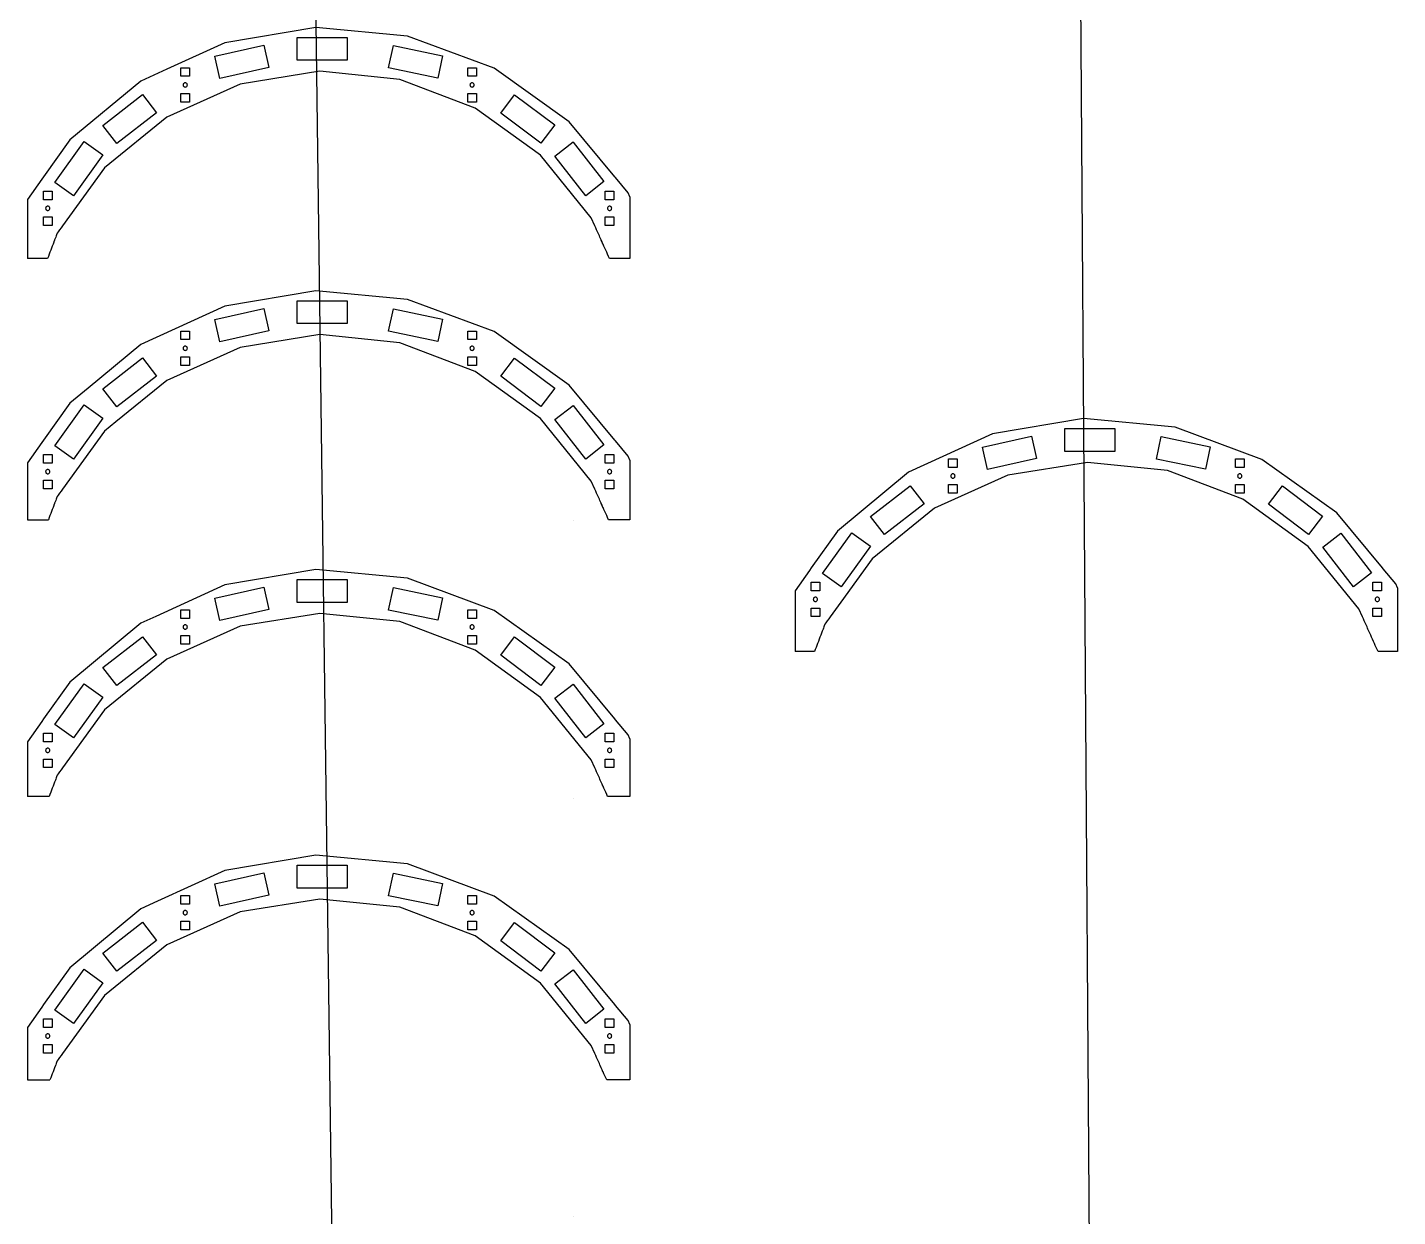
# Model space of a CAD drawing. Extents: x -935 to 1603, y -1243 to 219.
# Drawn here: x 648 to 1603, y -930 to -101 of the extents above; entities that cross this region are included whole.
import ezdxf

# ---------------------------------------------------------------- set-up
doc = ezdxf.new("R2010")
doc.units = 0
doc.header["$MEASUREMENT"] = 0
doc.layers.add('Layer0', color=7, linetype='Continuous')

msp = doc.modelspace()

# ---------------------------------------------------------------- linework, layer by layer
at = {"linetype": 'ByBlock'}
for p, direction in [((849.12, -100.62), (0.0130708, -0.9999146)), ((1384.27, -373.26), (0.006909, -0.999976))]:
    msp.add_xline(p, direction, dxfattribs=at)
at = {"layer": 'Layer0'}
for p, q in [((849.12, -100.62), (785.71, -111.33)), ((913.14, -106.68), (849.12, -100.62)), ((785.71, -111.33), (745.29, -129.83)), ((778.74, -120.61), (812.88, -112.91)), ((812.88, -112.91), (816.4, -128.52)), ((836.1, -107.55), (871.1, -107.55)), ((836.1, -123.55), (836.1, -107.55)), ((871.1, -107.55), (871.1, -123.55)), ((899.93, -128.88), (903.2, -113.22)), ((903.2, -113.22), (937.46, -120.38)), ((973.41, -129.11), (913.14, -106.68)), ((782.26, -136.21), (778.74, -120.61)), ((871.1, -123.55), (836.1, -123.55)), ((937.46, -120.38), (934.19, -136.04)), ((745.29, -129.83), (727.23, -138.09)), ((755.1, -128.71), (761.1, -128.71)), ((755.1, -134.71), (755.1, -128.71)), ((761.1, -128.71), (761.1, -134.71)), ((816.4, -128.52), (782.26, -136.21)), ((851.92, -131.2), (796.5, -140.12)), ((907.75, -136.92), (851.92, -131.2)), ((934.19, -136.04), (899.93, -128.88)), ((955.1, -128.71), (961.1, -128.71)), ((955.1, -134.71), (955.1, -128.71)), ((961.1, -128.71), (961.1, -134.71)), ((1025.83, -166.37), (973.41, -129.11)), ((727.23, -138.09), (677.67, -179.07)), ((796.5, -140.12), (745.29, -163.08)), ((761.1, -134.71), (755.1, -134.71)), ((756.65, -140.32), (756.6, -140.71)), ((756.6, -140.71), (756.65, -141.1)), ((756.8, -139.96), (756.65, -140.32)), ((756.65, -141.1), (756.73, -141.28)), ((756.73, -141.28), (756.8, -141.46)), ((757.04, -139.65), (756.8, -139.96)), ((756.8, -141.46), (757.04, -141.77)), ((757.35, -139.41), (757.04, -139.65)), ((757.04, -141.77), (757.35, -142.01)), ((757.71, -139.26), (757.35, -139.41)), ((757.35, -142.01), (757.71, -142.16)), ((758.1, -139.21), (757.71, -139.26)), ((757.71, -142.16), (758.1, -142.21)), ((758.49, -139.26), (758.1, -139.21)), ((758.1, -142.21), (758.49, -142.16)), ((758.85, -139.41), (758.49, -139.26)), ((758.49, -142.16), (758.85, -142.01)), ((759.16, -139.65), (758.85, -139.41)), ((758.85, -142.01), (759.16, -141.77)), ((759.4, -139.96), (759.16, -139.65)), ((759.16, -141.77), (759.4, -141.46)), ((759.47, -140.14), (759.4, -139.96)), ((759.4, -141.46), (759.55, -141.1)), ((759.55, -140.32), (759.47, -140.14)), ((759.6, -140.71), (759.55, -140.32)), ((759.55, -141.1), (759.6, -140.71)), ((960.2, -156.9), (907.75, -136.92)), ((961.1, -134.71), (955.1, -134.71)), ((956.65, -140.32), (956.6, -140.71)), ((956.6, -140.71), (956.65, -141.1)), ((956.73, -140.14), (956.65, -140.32)), ((956.65, -141.1), (956.8, -141.46)), ((956.8, -139.96), (956.73, -140.14)), ((957.04, -139.65), (956.8, -139.96)), ((956.8, -141.46), (957.04, -141.77)), ((957.35, -139.41), (957.04, -139.65)), ((957.04, -141.77), (957.35, -142.01)), ((957.71, -139.26), (957.35, -139.41)), ((957.35, -142.01), (957.71, -142.16)), ((958.1, -139.21), (957.71, -139.26)), ((957.71, -142.16), (958.1, -142.21)), ((958.49, -139.26), (958.1, -139.21)), ((958.1, -142.21), (958.49, -142.16)), ((958.85, -139.41), (958.49, -139.26)), ((958.49, -142.16), (958.85, -142.01)), ((959.16, -139.65), (958.85, -139.41)), ((958.85, -142.01), (959.16, -141.77)), ((959.4, -139.96), (959.16, -139.65)), ((959.16, -141.77), (959.4, -141.46)), ((959.55, -140.32), (959.4, -139.96)), ((959.4, -141.46), (959.47, -141.28)), ((959.47, -141.28), (959.55, -141.1)), ((959.6, -140.71), (959.55, -140.32)), ((959.55, -141.1), (959.6, -140.71)), ((700.66, -168.95), (728.27, -147.45)), ((728.27, -147.45), (738.1, -160.07)), ((755.1, -146.71), (761.1, -146.71)), ((755.1, -152.71), (755.1, -146.71)), ((761.1, -152.71), (755.1, -152.71)), ((761.1, -146.71), (761.1, -152.71)), ((955.1, -146.71), (961.1, -146.71)), ((955.1, -152.71), (955.1, -146.71)), ((961.1, -152.71), (955.1, -152.71)), ((961.1, -146.71), (961.1, -152.71)), ((978.11, -160.29), (987.76, -147.52)), ((987.76, -147.52), (1015.67, -168.64)), ((738.1, -160.07), (710.48, -181.57)), ((1005.69, -189.77), (960.2, -156.9)), ((1006.02, -181.4), (978.11, -160.29)), ((710.48, -181.57), (700.66, -168.95)), ((745.29, -163.08), (701.76, -198.51)), ((1015.67, -168.64), (1006.02, -181.4)), ((1057.58, -204.77), (1025.83, -166.37)), ((677.67, -179.07), (659.41, -204.76)), ((667.18, -208.68), (687.56, -180.22)), ((687.56, -180.22), (700.57, -189.53)), ((1015.87, -190.35), (1028.48, -180.5)), ((1028.48, -180.5), (1028.55, -180.59)), ((1028.55, -180.59), (1050.02, -208.08)), ((700.57, -189.53), (680.19, -217.99)), ((1041.13, -233.3), (1005.69, -189.77)), ((1037.42, -217.93), (1015.87, -190.35)), ((701.76, -198.51), (672.62, -238.85)), ((658.16, -206.51), (648.1, -220.66)), ((659.41, -204.76), (658.16, -206.51)), ((680.19, -217.99), (667.18, -208.68)), ((1050.02, -208.08), (1037.42, -217.93)), ((1058.04, -205.33), (1057.58, -204.77)), ((1066.81, -215.93), (1058.04, -205.33)), ((659.29, -220.71), (659.29, -214.71)), ((659.29, -214.71), (665.29, -214.71)), ((665.29, -214.71), (665.29, -220.71)), ((1050.93, -214.71), (1056.93, -214.71)), ((1050.93, -220.71), (1050.93, -214.71)), ((1056.93, -214.71), (1056.93, -220.71)), ((1068.1, -218.75), (1066.81, -215.93)), ((1068.1, -218.75), (1068.1, -261.63)), ((648.1, -220.66), (648.1, -261.63)), ((665.29, -220.71), (659.29, -220.71)), ((660.84, -226.32), (660.79, -226.71)), ((660.79, -226.71), (660.84, -227.1)), ((660.99, -225.96), (660.84, -226.32)), ((660.84, -227.1), (660.99, -227.46)), ((661.23, -225.65), (660.99, -225.96)), ((660.99, -227.46), (661.23, -227.77)), ((661.54, -225.41), (661.23, -225.65)), ((661.23, -227.77), (661.38, -227.89)), ((661.38, -227.89), (661.54, -228.01)), ((661.9, -225.26), (661.54, -225.41)), ((661.54, -228.01), (661.9, -228.16)), ((662.29, -225.21), (661.9, -225.26)), ((661.9, -228.16), (662.29, -228.21)), ((662.68, -225.26), (662.29, -225.21)), ((662.29, -228.21), (662.68, -228.16)), ((663.04, -225.41), (662.68, -225.26)), ((662.68, -228.16), (663.04, -228.01)), ((663.19, -225.53), (663.04, -225.41)), ((663.04, -228.01), (663.35, -227.77)), ((663.35, -225.65), (663.19, -225.53)), ((663.59, -225.96), (663.35, -225.65)), ((663.35, -227.77), (663.59, -227.46)), ((663.74, -226.32), (663.59, -225.96)), ((663.59, -227.46), (663.74, -227.1)), ((663.79, -226.71), (663.74, -226.32)), ((663.74, -227.1), (663.79, -226.71)), ((1056.93, -220.71), (1050.93, -220.71)), ((1052.49, -226.32), (1052.43, -226.71)), ((1052.43, -226.71), (1052.49, -227.1)), ((1052.64, -225.96), (1052.49, -226.32)), ((1052.49, -227.1), (1052.64, -227.46)), ((1052.87, -225.65), (1052.64, -225.96)), ((1052.64, -227.46), (1052.87, -227.77)), ((1053.18, -225.41), (1052.87, -225.65)), ((1052.87, -227.77), (1053.18, -228.01)), ((1053.55, -225.26), (1053.18, -225.41)), ((1053.18, -228.01), (1053.55, -228.16)), ((1053.93, -225.21), (1053.55, -225.26)), ((1053.55, -228.16), (1053.93, -228.21)), ((1054.32, -225.26), (1053.93, -225.21)), ((1053.93, -228.21), (1054.32, -228.16)), ((1054.68, -225.41), (1054.32, -225.26)), ((1054.32, -228.16), (1054.68, -228.01)), ((1055, -225.65), (1054.68, -225.41)), ((1054.68, -228.01), (1055, -227.77)), ((1055.23, -225.96), (1055, -225.65)), ((1055, -227.77), (1055.23, -227.46)), ((1055.38, -226.32), (1055.23, -225.96)), ((1055.23, -227.46), (1055.38, -227.1)), ((1055.43, -226.71), (1055.38, -226.32)), ((1055.38, -227.1), (1055.43, -226.71)), ((659.29, -232.71), (665.29, -232.71)), ((659.29, -238.71), (659.29, -232.71)), ((665.29, -238.71), (659.29, -238.71)), ((665.29, -232.71), (665.29, -238.71)), ((1043.61, -238.85), (1041.13, -233.3)), ((1050.93, -232.71), (1056.93, -232.71)), ((1050.93, -238.71), (1050.93, -232.71)), ((1056.93, -238.71), (1050.93, -238.71)), ((1056.93, -232.71), (1056.93, -238.71)), ((667.61, -247.37), (667.07, -248.79)), ((667.81, -246.85), (667.61, -247.37)), ((668.15, -245.95), (667.81, -246.85)), ((668.69, -244.53), (668.15, -245.95)), ((668.89, -244.01), (668.69, -244.53)), ((669.54, -243.11), (668.89, -244.01)), ((670.57, -241.69), (669.54, -243.11)), ((671.59, -240.27), (670.57, -241.69)), ((672.62, -238.85), (671.59, -240.27)), ((1044.25, -240.27), (1043.61, -238.85)), ((1044.89, -241.69), (1044.25, -240.27)), ((1045.52, -243.11), (1044.89, -241.69)), ((1046.16, -244.53), (1045.52, -243.11)), ((1046.8, -245.95), (1046.16, -244.53)), ((1047.2, -246.85), (1046.8, -245.95)), ((1047.43, -247.37), (1047.2, -246.85)), ((1048.07, -248.79), (1047.43, -247.37)), ((663.8, -257.37), (663.26, -258.79)), ((664.34, -255.95), (663.8, -257.37)), ((664.88, -254.53), (664.34, -255.95)), ((665.42, -253.11), (664.88, -254.53)), ((665.45, -253.05), (665.42, -253.11)), ((665.97, -251.69), (665.45, -253.05)), ((665.99, -251.63), (665.97, -251.69)), ((666.51, -250.27), (665.99, -251.63)), ((666.53, -250.21), (666.51, -250.27)), ((667.05, -248.85), (666.53, -250.21)), ((667.07, -248.79), (667.05, -248.85)), ((1048.1, -248.85), (1048.07, -248.79)), ((1048.71, -250.21), (1048.1, -248.85)), ((1048.73, -250.27), (1048.71, -250.21)), ((1049.34, -251.63), (1048.73, -250.27)), ((1049.37, -251.69), (1049.34, -251.63)), ((1049.98, -253.05), (1049.37, -251.69)), ((1050.01, -253.11), (1049.98, -253.05)), ((1050.64, -254.53), (1050.01, -253.11)), ((1051.28, -255.95), (1050.64, -254.53)), ((1051.92, -257.37), (1051.28, -255.95)), ((1052.55, -258.79), (1051.92, -257.37)), ((662.18, -261.63), (648.1, -261.63)), ((662.72, -260.21), (662.18, -261.63)), ((663.26, -258.79), (662.72, -260.21)), ((1053.19, -260.21), (1052.55, -258.79)), ((1053.83, -261.63), (1053.19, -260.21)), ((1068.1, -261.63), (1053.83, -261.63)), ((849.12, -284.19), (785.71, -294.9)), ((913.14, -290.25), (849.12, -284.19)), ((785.71, -294.9), (727.23, -321.66)), ((836.1, -291.11), (871.1, -291.11)), ((836.1, -307.11), (836.1, -291.11)), ((871.1, -291.11), (871.1, -307.11)), ((973.41, -312.68), (913.14, -290.25)), ((778.74, -304.17), (812.88, -296.48)), ((782.26, -319.78), (778.74, -304.17)), ((812.88, -296.48), (816.4, -312.09)), ((899.93, -312.45), (903.2, -296.79)), ((903.2, -296.79), (937.46, -303.95)), ((937.46, -303.95), (934.19, -319.61)), ((755.1, -318.28), (755.1, -312.28)), ((755.1, -312.28), (761.1, -312.28)), ((761.1, -312.28), (761.1, -318.28)), ((816.4, -312.09), (782.26, -319.78)), ((851.92, -314.76), (796.5, -323.69)), ((871.1, -307.11), (836.1, -307.11)), ((907.75, -320.49), (851.92, -314.76)), ((934.19, -319.61), (899.93, -312.45)), ((955.1, -312.28), (961.1, -312.28)), ((955.1, -318.28), (955.1, -312.28)), ((961.1, -312.28), (961.1, -318.28)), ((1025.83, -349.94), (973.41, -312.68)), ((727.23, -321.66), (690.4, -352.11)), ((796.5, -323.69), (745.29, -346.65)), ((761.1, -318.28), (755.1, -318.28)), ((756.65, -323.89), (756.6, -324.28)), ((756.6, -324.28), (756.65, -324.66)), ((756.8, -323.53), (756.65, -323.89)), ((756.65, -324.66), (756.73, -324.84)), ((757.04, -323.21), (756.8, -323.53)), ((757.35, -322.98), (757.04, -323.21)), ((757.71, -322.83), (757.35, -322.98)), ((758.1, -322.78), (757.71, -322.83)), ((758.49, -322.83), (758.1, -322.78)), ((758.85, -322.98), (758.49, -322.83)), ((759.16, -323.21), (758.85, -322.98)), ((759.4, -323.53), (759.16, -323.21)), ((759.47, -323.71), (759.4, -323.53)), ((759.4, -325.03), (759.55, -324.66)), ((759.55, -323.89), (759.47, -323.71)), ((759.6, -324.28), (759.55, -323.89)), ((759.55, -324.66), (759.6, -324.28)), ((960.2, -340.46), (907.75, -320.49)), ((961.1, -318.28), (955.1, -318.28)), ((956.65, -323.89), (956.6, -324.28)), ((956.6, -324.28), (956.65, -324.66)), ((956.73, -323.71), (956.65, -323.89)), ((956.65, -324.66), (956.8, -325.03)), ((956.8, -323.53), (956.73, -323.71)), ((957.04, -323.21), (956.8, -323.53)), ((957.35, -322.98), (957.04, -323.21)), ((957.71, -322.83), (957.35, -322.98)), ((958.1, -322.78), (957.71, -322.83)), ((958.49, -322.83), (958.1, -322.78)), ((958.85, -322.98), (958.49, -322.83)), ((959.16, -323.21), (958.85, -322.98)), ((959.4, -323.53), (959.16, -323.21)), ((959.55, -323.89), (959.4, -323.53)), ((959.47, -324.84), (959.55, -324.66)), ((959.6, -324.28), (959.55, -323.89)), ((959.55, -324.66), (959.6, -324.28)), ((700.66, -352.52), (728.27, -331.02)), ((728.27, -331.02), (738.1, -343.64)), ((755.1, -330.28), (761.1, -330.28)), ((755.1, -336.28), (755.1, -330.28)), ((756.73, -324.84), (756.8, -325.03)), ((756.8, -325.03), (757.04, -325.34)), ((757.04, -325.34), (757.35, -325.57)), ((757.35, -325.57), (757.71, -325.72)), ((757.71, -325.72), (758.1, -325.78)), ((758.1, -325.78), (758.49, -325.72)), ((758.49, -325.72), (758.85, -325.57)), ((758.85, -325.57), (759.16, -325.34)), ((759.16, -325.34), (759.4, -325.03)), ((761.1, -330.28), (761.1, -336.28)), ((955.1, -330.28), (961.1, -330.28)), ((955.1, -336.28), (955.1, -330.28)), ((956.8, -325.03), (957.04, -325.34)), ((957.04, -325.34), (957.35, -325.57)), ((957.35, -325.57), (957.71, -325.72)), ((957.71, -325.72), (958.1, -325.78)), ((958.1, -325.78), (958.49, -325.72)), ((958.49, -325.72), (958.85, -325.57)), ((958.85, -325.57), (959.16, -325.34)), ((959.16, -325.34), (959.4, -325.03)), ((959.4, -325.03), (959.47, -324.84)), ((961.1, -330.28), (961.1, -336.28)), ((978.11, -343.85), (987.76, -331.09)), ((987.76, -331.09), (1015.67, -352.2)), ((738.1, -343.64), (710.48, -365.14)), ((761.1, -336.28), (755.1, -336.28)), ((961.1, -336.28), (955.1, -336.28)), ((1005.69, -373.34), (960.2, -340.46)), ((690.4, -352.11), (677.67, -362.64)), ((710.48, -365.14), (700.66, -352.52)), ((745.29, -346.65), (709.79, -375.55)), ((1006.02, -364.96), (978.11, -343.85)), ((1015.67, -352.2), (1006.02, -364.96)), ((1057.58, -388.34), (1025.83, -349.94)), ((677.67, -362.64), (659.41, -388.33)), ((667.18, -392.24), (687.56, -363.79)), ((687.56, -363.79), (700.57, -373.1)), ((1015.87, -373.92), (1028.48, -364.07)), ((1028.48, -364.07), (1028.55, -364.16)), ((1028.55, -364.16), (1050.02, -391.65)), ((700.57, -373.1), (680.19, -401.56)), ((709.79, -375.55), (701.76, -382.08)), ((1041.13, -416.86), (1005.69, -373.34)), ((1037.42, -401.5), (1015.87, -373.92)), ((1384.27, -373.26), (1320.86, -383.97)), ((1371.25, -380.19), (1406.25, -380.19)), ((1371.25, -396.19), (1371.25, -380.19)), ((1448.29, -379.32), (1384.27, -373.26)), ((1406.25, -380.19), (1406.25, -396.19)), ((1508.56, -401.75), (1448.29, -379.32)), ((658.16, -390.08), (648.1, -404.23)), ((659.41, -388.33), (658.16, -390.08)), ((701.76, -382.08), (672.62, -422.41)), ((1058.04, -388.9), (1057.58, -388.34)), ((1066.81, -399.5), (1058.04, -388.9)), ((1320.86, -383.97), (1262.38, -410.73)), ((1313.89, -393.25), (1348.04, -385.55)), ((1348.04, -385.55), (1351.55, -401.16)), ((1435.08, -401.53), (1438.35, -385.86)), ((1438.35, -385.86), (1472.61, -393.02)), ((659.29, -398.28), (665.29, -398.28)), ((659.29, -404.28), (659.29, -398.28)), ((665.29, -398.28), (665.29, -404.28)), ((680.19, -401.56), (667.18, -392.24)), ((1050.02, -391.65), (1037.42, -401.5)), ((1050.93, -398.28), (1056.93, -398.28)), ((1050.93, -404.28), (1050.93, -398.28)), ((1056.93, -398.28), (1056.93, -404.28)), ((1068.1, -402.31), (1066.81, -399.5)), ((1317.41, -408.86), (1313.89, -393.25)), ((1406.25, -396.19), (1371.25, -396.19)), ((1472.61, -393.02), (1469.34, -408.68)), ((648.1, -404.23), (648.1, -443.77)), ((665.29, -404.28), (659.29, -404.28)), ((660.84, -409.89), (660.79, -410.28)), ((660.79, -410.28), (660.84, -410.67)), ((660.99, -409.53), (660.84, -409.89)), ((660.84, -410.67), (660.99, -411.03)), ((661.23, -409.22), (660.99, -409.53)), ((661.54, -408.98), (661.23, -409.22)), ((661.9, -408.83), (661.54, -408.98)), ((662.29, -408.78), (661.9, -408.83)), ((662.68, -408.83), (662.29, -408.78)), ((663.04, -408.98), (662.68, -408.83)), ((663.19, -409.1), (663.04, -408.98)), ((663.35, -409.22), (663.19, -409.1)), ((663.59, -409.53), (663.35, -409.22)), ((663.74, -409.89), (663.59, -409.53)), ((663.59, -411.03), (663.74, -410.67)), ((663.79, -410.28), (663.74, -409.89)), ((663.74, -410.67), (663.79, -410.28)), ((1056.93, -404.28), (1050.93, -404.28)), ((1052.49, -409.89), (1052.43, -410.28)), ((1052.43, -410.28), (1052.49, -410.67)), ((1052.64, -409.53), (1052.49, -409.89)), ((1052.49, -410.67), (1052.64, -411.03)), ((1052.87, -409.22), (1052.64, -409.53)), ((1053.18, -408.98), (1052.87, -409.22)), ((1053.55, -408.83), (1053.18, -408.98)), ((1053.93, -408.78), (1053.55, -408.83)), ((1054.32, -408.83), (1053.93, -408.78)), ((1054.68, -408.98), (1054.32, -408.83)), ((1055, -409.22), (1054.68, -408.98)), ((1055.23, -409.53), (1055, -409.22)), ((1055.38, -409.89), (1055.23, -409.53)), ((1055.23, -411.03), (1055.38, -410.67)), ((1055.43, -410.28), (1055.38, -409.89)), ((1055.38, -410.67), (1055.43, -410.28)), ((1068.1, -402.31), (1068.1, -443.77)), ((1290.25, -407.35), (1290.25, -401.35)), ((1290.25, -401.35), (1296.25, -401.35)), ((1296.25, -407.35), (1290.25, -407.35)), ((1296.25, -401.35), (1296.25, -407.35)), ((1351.55, -401.16), (1317.41, -408.86)), ((1387.07, -403.84), (1331.66, -412.76)), ((1442.9, -409.56), (1387.07, -403.84)), ((1469.34, -408.68), (1435.08, -401.53)), ((1495.35, -429.54), (1442.9, -409.56)), ((1490.25, -401.35), (1496.25, -401.35)), ((1490.25, -407.35), (1490.25, -401.35)), ((1496.25, -407.35), (1490.25, -407.35)), ((1496.25, -401.35), (1496.25, -407.35)), ((1560.98, -439.02), (1508.56, -401.75)), ((659.29, -416.28), (665.29, -416.28)), ((659.29, -422.28), (659.29, -416.28)), ((660.99, -411.03), (661.23, -411.34)), ((661.23, -411.34), (661.38, -411.46)), ((661.38, -411.46), (661.54, -411.58)), ((661.54, -411.58), (661.9, -411.73)), ((661.9, -411.73), (662.29, -411.78)), ((662.29, -411.78), (662.68, -411.73)), ((662.68, -411.73), (663.04, -411.58)), ((663.04, -411.58), (663.35, -411.34)), ((663.35, -411.34), (663.59, -411.03)), ((665.29, -416.28), (665.29, -422.28)), ((1043.61, -422.41), (1041.13, -416.86)), ((1050.93, -416.28), (1056.93, -416.28)), ((1050.93, -422.28), (1050.93, -416.28)), ((1052.64, -411.03), (1052.87, -411.34)), ((1052.87, -411.34), (1053.18, -411.58)), ((1053.18, -411.58), (1053.55, -411.73)), ((1053.55, -411.73), (1053.93, -411.78)), ((1053.93, -411.78), (1054.32, -411.73)), ((1054.32, -411.73), (1054.68, -411.58)), ((1054.68, -411.58), (1055, -411.34)), ((1055, -411.34), (1055.23, -411.03)), ((1056.93, -416.28), (1056.93, -422.28)), ((1262.38, -410.73), (1212.82, -451.71)), ((1235.81, -441.59), (1263.43, -420.09)), ((1263.43, -420.09), (1273.25, -432.71)), ((1331.66, -412.76), (1280.44, -435.72)), ((1290.25, -419.35), (1296.25, -419.35)), ((1290.25, -425.35), (1290.25, -419.35)), ((1291.8, -412.96), (1291.75, -413.35)), ((1291.75, -413.35), (1291.8, -413.74)), ((1291.95, -412.6), (1291.8, -412.96)), ((1291.8, -413.74), (1291.88, -413.92)), ((1291.88, -413.92), (1291.95, -414.1)), ((1292.19, -412.29), (1291.95, -412.6)), ((1291.95, -414.1), (1292.19, -414.41)), ((1292.5, -412.05), (1292.19, -412.29)), ((1292.19, -414.41), (1292.5, -414.65)), ((1292.86, -411.9), (1292.5, -412.05)), ((1292.5, -414.65), (1292.86, -414.8)), ((1293.25, -411.85), (1292.86, -411.9)), ((1292.86, -414.8), (1293.25, -414.85)), ((1293.64, -411.9), (1293.25, -411.85)), ((1293.25, -414.85), (1293.64, -414.8)), ((1294, -412.05), (1293.64, -411.9)), ((1293.64, -414.8), (1294, -414.65)), ((1294.31, -412.29), (1294, -412.05)), ((1294, -414.65), (1294.31, -414.41)), ((1294.55, -412.6), (1294.31, -412.29)), ((1294.31, -414.41), (1294.55, -414.1)), ((1294.63, -412.78), (1294.55, -412.6)), ((1294.55, -414.1), (1294.7, -413.74)), ((1294.7, -412.96), (1294.63, -412.78)), ((1294.75, -413.35), (1294.7, -412.96)), ((1294.7, -413.74), (1294.75, -413.35)), ((1296.25, -419.35), (1296.25, -425.35)), ((1490.25, -419.35), (1496.25, -419.35)), ((1490.25, -425.35), (1490.25, -419.35)), ((1491.8, -412.96), (1491.75, -413.35)), ((1491.75, -413.35), (1491.8, -413.74)), ((1491.88, -412.78), (1491.8, -412.96)), ((1491.8, -413.74), (1491.95, -414.1)), ((1491.95, -412.6), (1491.88, -412.78)), ((1492.19, -412.29), (1491.95, -412.6)), ((1491.95, -414.1), (1492.19, -414.41)), ((1492.5, -412.05), (1492.19, -412.29)), ((1492.19, -414.41), (1492.5, -414.65)), ((1492.86, -411.9), (1492.5, -412.05)), ((1492.5, -414.65), (1492.86, -414.8)), ((1493.25, -411.85), (1492.86, -411.9)), ((1492.86, -414.8), (1493.25, -414.85)), ((1493.64, -411.9), (1493.25, -411.85)), ((1493.25, -414.85), (1493.64, -414.8)), ((1494, -412.05), (1493.64, -411.9)), ((1493.64, -414.8), (1494, -414.65)), ((1494.31, -412.29), (1494, -412.05)), ((1494, -414.65), (1494.31, -414.41)), ((1494.55, -412.6), (1494.31, -412.29)), ((1494.31, -414.41), (1494.55, -414.1)), ((1494.7, -412.96), (1494.55, -412.6)), ((1494.55, -414.1), (1494.63, -413.92)), ((1494.63, -413.92), (1494.7, -413.74)), ((1494.75, -413.35), (1494.7, -412.96)), ((1494.7, -413.74), (1494.75, -413.35)), ((1496.25, -419.35), (1496.25, -425.35)), ((1513.26, -432.93), (1522.91, -420.16)), ((1522.91, -420.16), (1550.82, -441.28)), ((665.29, -422.28), (659.29, -422.28)), ((668.15, -429.51), (667.81, -430.41)), ((668.69, -428.09), (668.15, -429.51)), ((668.89, -427.57), (668.69, -428.09)), ((669.54, -426.67), (668.89, -427.57)), ((670.57, -425.25), (669.54, -426.67)), ((671.59, -423.83), (670.57, -425.25)), ((672.62, -422.41), (671.59, -423.83)), ((1044.25, -423.83), (1043.61, -422.41)), ((1044.89, -425.25), (1044.25, -423.83)), ((1045.52, -426.67), (1044.89, -425.25)), ((1046.16, -428.09), (1045.52, -426.67)), ((1046.8, -429.51), (1046.16, -428.09)), ((1047.2, -430.41), (1046.8, -429.51)), ((1056.93, -422.28), (1050.93, -422.28)), ((1296.25, -425.35), (1290.25, -425.35)), ((1496.25, -425.35), (1490.25, -425.35)), ((1540.84, -462.41), (1495.35, -429.54)), ((664.88, -438.09), (664.34, -439.51)), ((665.42, -436.67), (664.88, -438.09)), ((665.45, -436.61), (665.42, -436.67)), ((665.97, -435.25), (665.45, -436.61)), ((665.99, -435.19), (665.97, -435.25)), ((666.51, -433.83), (665.99, -435.19)), ((666.53, -433.77), (666.51, -433.83)), ((667.05, -432.41), (666.53, -433.77)), ((667.07, -432.35), (667.05, -432.41)), ((667.61, -430.93), (667.07, -432.35)), ((667.81, -430.41), (667.61, -430.93)), ((1047.43, -430.93), (1047.2, -430.41)), ((1048.07, -432.35), (1047.43, -430.93)), ((1048.1, -432.41), (1048.07, -432.35)), ((1048.71, -433.77), (1048.1, -432.41)), ((1048.73, -433.83), (1048.71, -433.77)), ((1049.34, -435.19), (1048.73, -433.83)), ((1049.37, -435.25), (1049.34, -435.19)), ((1049.98, -436.61), (1049.37, -435.25)), ((1050.01, -436.67), (1049.98, -436.61)), ((1050.64, -438.09), (1050.01, -436.67)), ((1051.28, -439.51), (1050.64, -438.09)), ((1280.44, -435.72), (1236.91, -471.16)), ((1273.25, -432.71), (1245.64, -454.21)), ((1541.17, -454.04), (1513.26, -432.93)), ((1592.73, -477.41), (1560.98, -439.02)), ((648.1, -443.77), (662.72, -443.77)), ((663.26, -442.35), (662.72, -443.77)), ((663.8, -440.93), (663.26, -442.35)), ((664.34, -439.51), (663.8, -440.93)), ((1028.48, -444.07), (1028.55, -444.16)), ((1051.92, -440.93), (1051.28, -439.51)), ((1052.55, -442.35), (1051.92, -440.93)), ((1053.19, -443.77), (1052.55, -442.35)), ((1068.1, -443.77), (1053.19, -443.77)), ((1245.64, -454.21), (1235.81, -441.59)), ((1550.82, -441.28), (1541.17, -454.04)), ((1212.82, -451.71), (1194.56, -477.4)), ((1202.33, -481.32), (1222.71, -452.86)), ((1222.71, -452.86), (1235.72, -462.17)), ((1551.02, -462.99), (1563.63, -453.14)), ((1563.63, -453.14), (1563.7, -453.23)), ((1563.7, -453.23), (1585.17, -480.72)), ((1235.72, -462.17), (1215.34, -490.63)), ((1576.28, -505.94), (1540.84, -462.41)), ((1572.57, -490.57), (1551.02, -462.99)), ((1194.56, -477.4), (1193.31, -479.15)), ((1236.91, -471.16), (1215.09, -501.36)), ((1593.19, -477.97), (1592.73, -477.41)), ((849.12, -478.52), (785.71, -489.23)), ((836.1, -485.45), (871.1, -485.45)), ((836.1, -501.45), (836.1, -485.45)), ((913.14, -484.58), (849.12, -478.52)), ((871.1, -485.45), (871.1, -501.45)), ((973.41, -507.01), (913.14, -484.58)), ((1193.31, -479.15), (1183.26, -493.3)), ((1215.34, -490.63), (1202.33, -481.32)), ((1585.17, -480.72), (1572.57, -490.57)), ((1601.96, -488.57), (1593.19, -477.97)), ((785.71, -489.23), (737.55, -511.26)), ((778.74, -498.5), (812.88, -490.81)), ((812.88, -490.81), (816.4, -506.42)), ((899.93, -506.78), (903.2, -491.12)), ((903.2, -491.12), (937.46, -498.28)), ((1183.26, -493.3), (1183.26, -535.69)), ((1194.44, -493.35), (1194.44, -487.35)), ((1194.44, -487.35), (1200.44, -487.35)), ((1200.44, -493.35), (1194.44, -493.35)), ((1200.44, -487.35), (1200.44, -493.35)), ((1586.09, -487.35), (1592.09, -487.35)), ((1586.09, -493.35), (1586.09, -487.35)), ((1592.09, -493.35), (1586.09, -493.35)), ((1592.09, -487.35), (1592.09, -493.35)), ((1603.25, -491.39), (1601.96, -488.57)), ((1603.25, -491.39), (1603.25, -535.69)), ((782.26, -514.11), (778.74, -498.5)), ((871.1, -501.45), (836.1, -501.45)), ((937.46, -498.28), (934.19, -513.94)), ((1194.44, -505.35), (1200.44, -505.35)), ((1194.44, -511.35), (1194.44, -505.35)), ((1195.99, -498.96), (1195.94, -499.35)), ((1195.94, -499.35), (1195.99, -499.74)), ((1196.14, -498.6), (1195.99, -498.96)), ((1195.99, -499.74), (1196.14, -500.1)), ((1196.38, -498.29), (1196.14, -498.6)), ((1196.14, -500.1), (1196.38, -500.41)), ((1196.69, -498.05), (1196.38, -498.29)), ((1196.38, -500.41), (1196.53, -500.53)), ((1196.53, -500.53), (1196.69, -500.65)), ((1197.05, -497.9), (1196.69, -498.05)), ((1196.69, -500.65), (1197.05, -500.8)), ((1197.44, -497.85), (1197.05, -497.9)), ((1197.05, -500.8), (1197.44, -500.85)), ((1197.83, -497.9), (1197.44, -497.85)), ((1197.44, -500.85), (1197.83, -500.8)), ((1198.19, -498.05), (1197.83, -497.9)), ((1197.83, -500.8), (1198.19, -500.65)), ((1198.34, -498.17), (1198.19, -498.05)), ((1198.19, -500.65), (1198.5, -500.41)), ((1198.5, -498.29), (1198.34, -498.17)), ((1198.74, -498.6), (1198.5, -498.29)), ((1198.5, -500.41), (1198.74, -500.1)), ((1198.89, -498.96), (1198.74, -498.6)), ((1198.74, -500.1), (1198.89, -499.74)), ((1198.94, -499.35), (1198.89, -498.96)), ((1198.89, -499.74), (1198.94, -499.35)), ((1200.44, -505.35), (1200.44, -511.35)), ((1215.09, -501.36), (1207.77, -511.49)), ((1578.77, -511.49), (1576.28, -505.94)), ((1586.09, -511.35), (1586.09, -505.35)), ((1586.09, -505.35), (1592.09, -505.35)), ((1587.64, -498.96), (1587.59, -499.35)), ((1587.59, -499.35), (1587.64, -499.74)), ((1587.79, -498.6), (1587.64, -498.96)), ((1587.64, -499.74), (1587.79, -500.1)), ((1588.03, -498.29), (1587.79, -498.6)), ((1587.79, -500.1), (1588.03, -500.41)), ((1588.34, -498.05), (1588.03, -498.29)), ((1588.03, -500.41), (1588.34, -500.65)), ((1588.7, -497.9), (1588.34, -498.05)), ((1588.34, -500.65), (1588.7, -500.8)), ((1589.09, -497.85), (1588.7, -497.9)), ((1588.7, -500.8), (1589.09, -500.85)), ((1589.47, -497.9), (1589.09, -497.85)), ((1589.09, -500.85), (1589.47, -500.8)), ((1589.84, -498.05), (1589.47, -497.9)), ((1589.47, -500.8), (1589.84, -500.65)), ((1590.15, -498.29), (1589.84, -498.05)), ((1589.84, -500.65), (1590.15, -500.41)), ((1590.39, -498.6), (1590.15, -498.29)), ((1590.15, -500.41), (1590.39, -500.1)), ((1590.54, -498.96), (1590.39, -498.6)), ((1590.39, -500.1), (1590.54, -499.74)), ((1590.59, -499.35), (1590.54, -498.96)), ((1590.54, -499.74), (1590.59, -499.35)), ((1592.09, -505.35), (1592.09, -511.35)), ((737.55, -511.26), (727.23, -515.99)), ((755.1, -512.61), (755.1, -506.61)), ((755.1, -506.61), (761.1, -506.61)), ((761.1, -512.61), (755.1, -512.61)), ((761.1, -506.61), (761.1, -512.61)), ((816.4, -506.42), (782.26, -514.11)), ((851.92, -509.1), (796.5, -518.02)), ((907.75, -514.82), (851.92, -509.1)), ((934.19, -513.94), (899.93, -506.78)), ((960.2, -534.8), (907.75, -514.82)), ((955.1, -506.61), (961.1, -506.61)), ((955.1, -512.61), (955.1, -506.61)), ((961.1, -512.61), (955.1, -512.61)), ((961.1, -506.61), (961.1, -512.61)), ((1025.83, -544.27), (973.41, -507.01)), ((1200.44, -511.35), (1194.44, -511.35)), ((1204.69, -515.75), (1204.04, -516.65)), ((1205.72, -514.33), (1204.69, -515.75)), ((1206.74, -512.91), (1205.72, -514.33)), ((1207.77, -511.49), (1206.74, -512.91)), ((1579.4, -512.91), (1578.77, -511.49)), ((1580.04, -514.33), (1579.4, -512.91)), ((1580.68, -515.75), (1580.04, -514.33)), ((1581.31, -517.17), (1580.68, -515.75)), ((1592.09, -511.35), (1586.09, -511.35)), ((727.23, -515.99), (677.67, -556.97)), ((796.5, -518.02), (745.29, -540.98)), ((755.1, -524.61), (761.1, -524.61)), ((755.1, -530.61), (755.1, -524.61)), ((756.65, -518.22), (756.6, -518.61)), ((756.6, -518.61), (756.65, -519)), ((756.8, -517.86), (756.65, -518.22)), ((756.65, -519), (756.73, -519.18)), ((756.73, -519.18), (756.8, -519.36)), ((757.04, -517.55), (756.8, -517.86)), ((756.8, -519.36), (757.04, -519.67)), ((757.35, -517.31), (757.04, -517.55)), ((757.04, -519.67), (757.35, -519.91)), ((757.71, -517.16), (757.35, -517.31)), ((757.35, -519.91), (757.71, -520.06)), ((758.1, -517.11), (757.71, -517.16)), ((757.71, -520.06), (758.1, -520.11)), ((758.49, -517.16), (758.1, -517.11)), ((758.1, -520.11), (758.49, -520.06)), ((758.85, -517.31), (758.49, -517.16)), ((758.49, -520.06), (758.85, -519.91)), ((759.16, -517.55), (758.85, -517.31)), ((758.85, -519.91), (759.16, -519.67)), ((759.4, -517.86), (759.16, -517.55)), ((759.16, -519.67), (759.4, -519.36)), ((759.47, -518.04), (759.4, -517.86)), ((759.4, -519.36), (759.55, -519)), ((759.55, -518.22), (759.47, -518.04)), ((759.6, -518.61), (759.55, -518.22)), ((759.55, -519), (759.6, -518.61)), ((761.1, -524.61), (761.1, -530.61)), ((955.1, -524.61), (961.1, -524.61)), ((955.1, -530.61), (955.1, -524.61)), ((956.65, -518.22), (956.6, -518.61)), ((956.6, -518.61), (956.65, -519)), ((956.73, -518.04), (956.65, -518.22)), ((956.65, -519), (956.8, -519.36)), ((956.8, -517.86), (956.73, -518.04)), ((957.04, -517.55), (956.8, -517.86)), ((956.8, -519.36), (957.04, -519.67)), ((957.35, -517.31), (957.04, -517.55)), ((957.04, -519.67), (957.35, -519.91)), ((957.71, -517.16), (957.35, -517.31)), ((957.35, -519.91), (957.71, -520.06)), ((958.1, -517.11), (957.71, -517.16)), ((957.71, -520.06), (958.1, -520.11)), ((958.49, -517.16), (958.1, -517.11)), ((958.1, -520.11), (958.49, -520.06)), ((958.85, -517.31), (958.49, -517.16)), ((958.49, -520.06), (958.85, -519.91)), ((959.16, -517.55), (958.85, -517.31)), ((958.85, -519.91), (959.16, -519.67)), ((959.4, -517.86), (959.16, -517.55)), ((959.16, -519.67), (959.4, -519.36)), ((959.55, -518.22), (959.4, -517.86)), ((959.4, -519.36), (959.47, -519.18)), ((959.47, -519.18), (959.55, -519)), ((959.6, -518.61), (959.55, -518.22)), ((959.55, -519), (959.6, -518.61)), ((961.1, -524.61), (961.1, -530.61)), ((1201.12, -524.33), (1200.6, -525.69)), ((1201.14, -524.27), (1201.12, -524.33)), ((1201.66, -522.91), (1201.14, -524.27)), ((1201.68, -522.85), (1201.66, -522.91)), ((1202.2, -521.49), (1201.68, -522.85)), ((1202.22, -521.43), (1202.2, -521.49)), ((1202.76, -520.01), (1202.22, -521.43)), ((1202.96, -519.49), (1202.76, -520.01)), ((1203.3, -518.59), (1202.96, -519.49)), ((1203.84, -517.17), (1203.3, -518.59)), ((1204.04, -516.65), (1203.84, -517.17)), ((1581.95, -518.59), (1581.31, -517.17)), ((1582.35, -519.49), (1581.95, -518.59)), ((1582.59, -520.01), (1582.35, -519.49)), ((1583.22, -521.43), (1582.59, -520.01)), ((1583.25, -521.49), (1583.22, -521.43)), ((1583.86, -522.85), (1583.25, -521.49)), ((1583.89, -522.91), (1583.86, -522.85)), ((1584.5, -524.27), (1583.89, -522.91)), ((1584.52, -524.33), (1584.5, -524.27)), ((1585.13, -525.69), (1584.52, -524.33)), ((700.66, -546.85), (728.27, -525.35)), ((728.27, -525.35), (738.1, -537.97)), ((761.1, -530.61), (755.1, -530.61)), ((961.1, -530.61), (955.1, -530.61)), ((1005.69, -567.67), (960.2, -534.8)), ((978.11, -538.18), (987.76, -525.42)), ((987.76, -525.42), (1015.67, -546.54)), ((1197.33, -534.27), (1196.79, -535.69)), ((1197.87, -532.85), (1197.33, -534.27)), ((1198.41, -531.43), (1197.87, -532.85)), ((1198.95, -530.01), (1198.41, -531.43)), ((1199.49, -528.59), (1198.95, -530.01)), ((1200.03, -527.17), (1199.49, -528.59)), ((1200.58, -525.75), (1200.03, -527.17)), ((1200.6, -525.69), (1200.58, -525.75)), ((1585.16, -525.75), (1585.13, -525.69)), ((1585.8, -527.17), (1585.16, -525.75)), ((1586.43, -528.59), (1585.8, -527.17)), ((1587.07, -530.01), (1586.43, -528.59)), ((1587.71, -531.43), (1587.07, -530.01)), ((1588.34, -532.85), (1587.71, -531.43)), ((1588.98, -534.27), (1588.34, -532.85)), ((1589.62, -535.69), (1588.98, -534.27)), ((745.29, -540.98), (701.76, -576.41)), ((738.1, -537.97), (710.48, -559.47)), ((1006.02, -559.3), (978.11, -538.18)), ((1057.58, -582.67), (1025.83, -544.27)), ((1196.79, -535.69), (1183.26, -535.69)), ((1603.25, -535.69), (1589.62, -535.69)), ((710.48, -559.47), (700.66, -546.85)), ((1015.67, -546.54), (1006.02, -559.3)), ((677.67, -556.97), (659.41, -582.66)), ((667.18, -586.58), (687.56, -558.12)), ((687.56, -558.12), (700.57, -567.43)), ((1015.87, -568.25), (1028.48, -558.4)), ((1028.55, -558.49), (1028.48, -558.4)), ((1028.55, -558.49), (1050.02, -585.98)), ((700.57, -567.43), (680.19, -595.89)), ((1041.13, -611.2), (1005.69, -567.67)), ((1037.42, -595.83), (1015.87, -568.25)), ((701.76, -576.41), (672.62, -616.74)), ((658.16, -584.41), (648.1, -598.56)), ((659.41, -582.66), (658.16, -584.41)), ((680.19, -595.89), (667.18, -586.58)), ((1050.02, -585.98), (1037.42, -595.83)), ((1058.04, -583.23), (1057.58, -582.67)), ((1066.81, -593.83), (1058.04, -583.23)), ((648.1, -598.56), (648.1, -636.68)), ((659.29, -598.61), (659.29, -592.61)), ((659.29, -592.61), (665.29, -592.61)), ((665.29, -598.61), (659.29, -598.61)), ((665.29, -592.61), (665.29, -598.61)), ((1050.93, -592.61), (1056.93, -592.61)), ((1050.93, -598.61), (1050.93, -592.61)), ((1056.93, -598.61), (1050.93, -598.61)), ((1056.93, -592.61), (1056.93, -598.61)), ((1068.1, -596.64), (1066.81, -593.83)), ((1068.1, -596.64), (1068.1, -636.68)), ((659.29, -616.61), (659.29, -610.61)), ((659.29, -610.61), (665.29, -610.61)), ((660.84, -604.22), (660.79, -604.61)), ((660.79, -604.61), (660.84, -605)), ((660.99, -603.86), (660.84, -604.22)), ((660.84, -605), (660.99, -605.36)), ((661.23, -603.55), (660.99, -603.86)), ((660.99, -605.36), (661.23, -605.67)), ((661.54, -603.31), (661.23, -603.55)), ((661.23, -605.67), (661.38, -605.79)), ((661.38, -605.79), (661.54, -605.91)), ((661.9, -603.16), (661.54, -603.31)), ((661.54, -605.91), (661.9, -606.06)), ((662.29, -603.11), (661.9, -603.16)), ((661.9, -606.06), (662.29, -606.11)), ((662.68, -603.16), (662.29, -603.11)), ((662.29, -606.11), (662.68, -606.06)), ((663.04, -603.31), (662.68, -603.16)), ((662.68, -606.06), (663.04, -605.91)), ((663.19, -603.43), (663.04, -603.31)), ((663.04, -605.91), (663.35, -605.67)), ((663.35, -603.55), (663.19, -603.43)), ((663.59, -603.86), (663.35, -603.55)), ((663.35, -605.67), (663.59, -605.36)), ((663.74, -604.22), (663.59, -603.86)), ((663.59, -605.36), (663.74, -605)), ((663.79, -604.61), (663.74, -604.22)), ((663.74, -605), (663.79, -604.61)), ((665.29, -610.61), (665.29, -616.61)), ((1043.61, -616.74), (1041.13, -611.2)), ((1050.93, -616.61), (1050.93, -610.61)), ((1050.93, -610.61), (1056.93, -610.61)), ((1052.49, -604.22), (1052.43, -604.61)), ((1052.43, -604.61), (1052.49, -605)), ((1052.64, -603.86), (1052.49, -604.22)), ((1052.49, -605), (1052.64, -605.36)), ((1052.87, -603.55), (1052.64, -603.86)), ((1052.64, -605.36), (1052.87, -605.67)), ((1053.18, -603.31), (1052.87, -603.55)), ((1052.87, -605.67), (1053.18, -605.91)), ((1053.55, -603.16), (1053.18, -603.31)), ((1053.18, -605.91), (1053.55, -606.06)), ((1053.93, -603.11), (1053.55, -603.16)), ((1053.55, -606.06), (1053.93, -606.11)), ((1054.32, -603.16), (1053.93, -603.11)), ((1053.93, -606.11), (1054.32, -606.06)), ((1054.68, -603.31), (1054.32, -603.16)), ((1054.32, -606.06), (1054.68, -605.91)), ((1055, -603.55), (1054.68, -603.31)), ((1054.68, -605.91), (1055, -605.67)), ((1055.23, -603.86), (1055, -603.55)), ((1055, -605.67), (1055.23, -605.36)), ((1055.38, -604.22), (1055.23, -603.86)), ((1055.23, -605.36), (1055.38, -605)), ((1055.43, -604.61), (1055.38, -604.22)), ((1055.38, -605), (1055.43, -604.61)), ((1056.93, -610.61), (1056.93, -616.61)), ((665.29, -616.61), (659.29, -616.61)), ((670.57, -619.58), (669.54, -621)), ((671.59, -618.16), (670.57, -619.58)), ((672.62, -616.74), (671.59, -618.16)), ((1044.25, -618.16), (1043.61, -616.74)), ((1044.89, -619.58), (1044.25, -618.16)), ((1045.52, -621), (1044.89, -619.58)), ((1056.93, -616.61), (1050.93, -616.61)), ((665.97, -629.58), (665.45, -630.94)), ((665.99, -629.52), (665.97, -629.58)), ((666.51, -628.16), (665.99, -629.52)), ((666.53, -628.1), (666.51, -628.16)), ((667.05, -626.74), (666.53, -628.1)), ((667.07, -626.68), (667.05, -626.74)), ((667.61, -625.26), (667.07, -626.68)), ((667.81, -624.74), (667.61, -625.26)), ((668.15, -623.84), (667.81, -624.74)), ((668.69, -622.42), (668.15, -623.84)), ((668.89, -621.91), (668.69, -622.42)), ((669.54, -621), (668.89, -621.91)), ((1046.16, -622.42), (1045.52, -621)), ((1046.8, -623.84), (1046.16, -622.42)), ((1047.2, -624.74), (1046.8, -623.84)), ((1047.43, -625.26), (1047.2, -624.74)), ((1048.07, -626.68), (1047.43, -625.26)), ((1048.1, -626.74), (1048.07, -626.68)), ((1048.71, -628.1), (1048.1, -626.74)), ((1048.73, -628.16), (1048.71, -628.1)), ((1049.34, -629.52), (1048.73, -628.16)), ((1049.37, -629.58), (1049.34, -629.52)), ((1049.98, -630.94), (1049.37, -629.58)), ((663.26, -636.68), (648.1, -636.68)), ((663.8, -635.26), (663.26, -636.68)), ((664.34, -633.84), (663.8, -635.26)), ((664.88, -632.42), (664.34, -633.84)), ((665.42, -631), (664.88, -632.42)), ((665.45, -630.94), (665.42, -631)), ((1028.48, -638.4), (1028.55, -638.49)), ((1050.01, -631), (1049.98, -630.94)), ((1050.64, -632.42), (1050.01, -631)), ((1051.28, -633.84), (1050.64, -632.42)), ((1051.92, -635.26), (1051.28, -633.84)), ((1052.55, -636.68), (1051.92, -635.26)), ((1068.1, -636.68), (1052.55, -636.68)), ((849.12, -677.62), (785.71, -688.33)), ((913.14, -683.68), (849.12, -677.62)), ((836.1, -684.55), (871.1, -684.55)), ((836.1, -700.55), (836.1, -684.55)), ((871.1, -684.55), (871.1, -700.55)), ((973.41, -706.11), (913.14, -683.68)), ((785.71, -688.33), (738.89, -709.75)), ((778.74, -697.6), (812.88, -689.91)), ((812.88, -689.91), (816.4, -705.52)), ((899.93, -705.88), (903.2, -690.22)), ((903.2, -690.22), (937.46, -697.38)), ((755.1, -711.71), (755.1, -705.71)), ((755.1, -705.71), (761.1, -705.71)), ((761.1, -705.71), (761.1, -711.71)), ((782.26, -713.21), (778.74, -697.6)), ((816.4, -705.52), (782.26, -713.21)), ((871.1, -700.55), (836.1, -700.55)), ((934.19, -713.04), (899.93, -705.88)), ((937.46, -697.38), (934.19, -713.04)), ((955.1, -711.71), (955.1, -705.71)), ((955.1, -705.71), (961.1, -705.71)), ((961.1, -705.71), (961.1, -711.71)), ((1025.83, -743.37), (973.41, -706.11)), ((727.23, -715.09), (677.67, -756.07)), ((738.89, -709.75), (727.23, -715.09)), ((761.1, -711.71), (755.1, -711.71)), ((757.71, -716.26), (757.35, -716.41)), ((758.1, -716.21), (757.71, -716.26)), ((758.49, -716.26), (758.1, -716.21)), ((758.85, -716.41), (758.49, -716.26)), ((851.92, -708.2), (796.5, -717.12)), ((907.75, -713.92), (851.92, -708.2)), ((960.2, -733.9), (907.75, -713.92)), ((961.1, -711.71), (955.1, -711.71)), ((957.71, -716.26), (957.35, -716.41)), ((958.1, -716.21), (957.71, -716.26)), ((958.49, -716.26), (958.1, -716.21)), ((958.85, -716.41), (958.49, -716.26)), ((700.66, -745.95), (728.27, -724.45)), ((728.27, -724.45), (738.1, -737.07)), ((796.5, -717.12), (745.29, -740.08)), ((755.1, -723.71), (761.1, -723.71)), ((755.1, -729.71), (755.1, -723.71)), ((756.65, -717.32), (756.6, -717.71)), ((756.6, -717.71), (756.65, -718.1)), ((756.8, -716.96), (756.65, -717.32)), ((756.65, -718.1), (756.73, -718.28)), ((756.73, -718.28), (756.8, -718.46)), ((757.04, -716.65), (756.8, -716.96)), ((756.8, -718.46), (757.04, -718.77)), ((757.35, -716.41), (757.04, -716.65)), ((757.04, -718.77), (757.35, -719.01)), ((757.35, -719.01), (757.71, -719.16)), ((757.71, -719.16), (758.1, -719.21)), ((758.1, -719.21), (758.49, -719.16)), ((758.49, -719.16), (758.85, -719.01)), ((759.16, -716.65), (758.85, -716.41)), ((758.85, -719.01), (759.16, -718.77)), ((759.4, -716.96), (759.16, -716.65)), ((759.16, -718.77), (759.4, -718.46)), ((759.47, -717.14), (759.4, -716.96)), ((759.4, -718.46), (759.55, -718.1)), ((759.55, -717.32), (759.47, -717.14)), ((759.6, -717.71), (759.55, -717.32)), ((759.55, -718.1), (759.6, -717.71)), ((761.1, -723.71), (761.1, -729.71)), ((955.1, -723.71), (961.1, -723.71)), ((955.1, -729.71), (955.1, -723.71)), ((956.65, -717.32), (956.6, -717.71)), ((956.6, -717.71), (956.65, -718.1)), ((956.73, -717.14), (956.65, -717.32)), ((956.65, -718.1), (956.8, -718.46)), ((956.8, -716.96), (956.73, -717.14)), ((957.04, -716.65), (956.8, -716.96)), ((956.8, -718.46), (957.04, -718.77)), ((957.35, -716.41), (957.04, -716.65)), ((957.04, -718.77), (957.35, -719.01)), ((957.35, -719.01), (957.71, -719.16)), ((957.71, -719.16), (958.1, -719.21)), ((958.1, -719.21), (958.49, -719.16)), ((958.49, -719.16), (958.85, -719.01)), ((959.16, -716.65), (958.85, -716.41)), ((958.85, -719.01), (959.16, -718.77)), ((959.4, -716.96), (959.16, -716.65)), ((959.16, -718.77), (959.4, -718.46)), ((959.55, -717.32), (959.4, -716.96)), ((959.4, -718.46), (959.47, -718.28)), ((959.47, -718.28), (959.55, -718.1)), ((959.6, -717.71), (959.55, -717.32)), ((959.55, -718.1), (959.6, -717.71)), ((961.1, -723.71), (961.1, -729.71)), ((978.11, -737.28), (987.76, -724.52)), ((987.76, -724.52), (1015.67, -745.64)), ((761.1, -729.71), (755.1, -729.71)), ((961.1, -729.71), (955.1, -729.71)), ((1005.69, -766.77), (960.2, -733.9)), ((745.29, -740.08), (701.76, -775.51)), ((738.1, -737.07), (710.48, -758.57)), ((1006.02, -758.4), (978.11, -737.28)), ((1057.58, -781.77), (1025.83, -743.37)), ((710.48, -758.57), (700.66, -745.95)), ((1015.67, -745.64), (1006.02, -758.4)), ((677.67, -756.07), (659.41, -781.76)), ((667.18, -785.68), (687.56, -757.22)), ((687.56, -757.22), (700.57, -766.53)), ((1015.87, -767.35), (1028.48, -757.5)), ((1028.48, -757.5), (1028.55, -757.59)), ((1028.55, -757.59), (1050.02, -785.08)), ((700.57, -766.53), (680.19, -794.99)), ((1041.13, -810.3), (1005.69, -766.77)), ((1037.42, -794.93), (1015.87, -767.35)), ((659.41, -781.76), (658.16, -783.51)), ((701.76, -775.51), (672.62, -815.84)), ((1058.04, -782.33), (1057.58, -781.77)), ((1066.81, -792.93), (1058.04, -782.33)), ((658.16, -783.51), (648.1, -797.66)), ((659.29, -797.71), (659.29, -791.71)), ((659.29, -791.71), (665.29, -791.71)), ((665.29, -791.71), (665.29, -797.71)), ((680.19, -794.99), (667.18, -785.68)), ((1050.02, -785.08), (1037.42, -794.93)), ((1050.93, -791.71), (1056.93, -791.71)), ((1050.93, -797.71), (1050.93, -791.71)), ((1056.93, -791.71), (1056.93, -797.71)), ((648.1, -797.66), (648.1, -834.36)), ((665.29, -797.71), (659.29, -797.71)), ((661.9, -802.26), (661.54, -802.41)), ((662.29, -802.21), (661.9, -802.26)), ((662.68, -802.26), (662.29, -802.21)), ((663.04, -802.41), (662.68, -802.26)), ((1056.93, -797.71), (1050.93, -797.71)), ((1053.55, -802.26), (1053.18, -802.41)), ((1053.93, -802.21), (1053.55, -802.26)), ((1054.32, -802.26), (1053.93, -802.21)), ((1054.68, -802.41), (1054.32, -802.26)), ((1068.1, -795.74), (1066.81, -792.93)), ((1068.1, -795.74), (1068.1, -834.36)), ((659.29, -815.71), (659.29, -809.71)), ((659.29, -809.71), (665.29, -809.71)), ((660.84, -803.32), (660.79, -803.71)), ((660.79, -803.71), (660.84, -804.1)), ((660.99, -802.96), (660.84, -803.32)), ((660.84, -804.1), (660.99, -804.46)), ((661.23, -802.65), (660.99, -802.96)), ((660.99, -804.46), (661.23, -804.77)), ((661.54, -802.41), (661.23, -802.65)), ((661.23, -804.77), (661.38, -804.89)), ((661.38, -804.89), (661.54, -805.01)), ((661.54, -805.01), (661.9, -805.16)), ((661.9, -805.16), (662.29, -805.21)), ((662.29, -805.21), (662.68, -805.16)), ((662.68, -805.16), (663.04, -805.01)), ((663.19, -802.53), (663.04, -802.41)), ((663.04, -805.01), (663.35, -804.77)), ((663.35, -802.65), (663.19, -802.53)), ((663.59, -802.96), (663.35, -802.65)), ((663.35, -804.77), (663.59, -804.46)), ((663.74, -803.32), (663.59, -802.96)), ((663.59, -804.46), (663.74, -804.1)), ((663.79, -803.71), (663.74, -803.32)), ((663.74, -804.1), (663.79, -803.71)), ((665.29, -809.71), (665.29, -815.71)), ((1043.61, -815.84), (1041.13, -810.3)), ((1050.93, -815.71), (1050.93, -809.71)), ((1050.93, -809.71), (1056.93, -809.71)), ((1052.49, -803.32), (1052.43, -803.71)), ((1052.43, -803.71), (1052.49, -804.1)), ((1052.64, -802.96), (1052.49, -803.32)), ((1052.49, -804.1), (1052.64, -804.46)), ((1052.87, -802.65), (1052.64, -802.96)), ((1052.64, -804.46), (1052.87, -804.77)), ((1053.18, -802.41), (1052.87, -802.65)), ((1052.87, -804.77), (1053.18, -805.01)), ((1053.18, -805.01), (1053.55, -805.16)), ((1053.55, -805.16), (1053.93, -805.21)), ((1053.93, -805.21), (1054.32, -805.16)), ((1054.32, -805.16), (1054.68, -805.01)), ((1055, -802.65), (1054.68, -802.41)), ((1054.68, -805.01), (1055, -804.77)), ((1055.23, -802.96), (1055, -802.65)), ((1055, -804.77), (1055.23, -804.46)), ((1055.38, -803.32), (1055.23, -802.96)), ((1055.23, -804.46), (1055.38, -804.1)), ((1055.43, -803.71), (1055.38, -803.32)), ((1055.38, -804.1), (1055.43, -803.71)), ((1056.93, -809.71), (1056.93, -815.71)), ((665.29, -815.71), (659.29, -815.71)), ((668.89, -821.01), (668.69, -821.52)), ((669.54, -820.1), (668.89, -821.01)), ((670.57, -818.68), (669.54, -820.1)), ((671.59, -817.26), (670.57, -818.68)), ((672.62, -815.84), (671.59, -817.26)), ((1044.25, -817.26), (1043.61, -815.84)), ((1044.89, -818.68), (1044.25, -817.26)), ((1045.52, -820.1), (1044.89, -818.68)), ((1046.16, -821.52), (1045.52, -820.1)), ((1056.93, -815.71), (1050.93, -815.71)), ((665.42, -830.1), (664.88, -831.52)), ((665.45, -830.04), (665.42, -830.1)), ((665.97, -828.68), (665.45, -830.04)), ((665.99, -828.62), (665.97, -828.68)), ((666.51, -827.26), (665.99, -828.62)), ((666.53, -827.2), (666.51, -827.26)), ((667.05, -825.84), (666.53, -827.2)), ((667.07, -825.78), (667.05, -825.84)), ((667.61, -824.36), (667.07, -825.78)), ((667.81, -823.84), (667.61, -824.36)), ((668.15, -822.94), (667.81, -823.84)), ((668.69, -821.52), (668.15, -822.94)), ((1046.8, -822.94), (1046.16, -821.52)), ((1047.2, -823.84), (1046.8, -822.94)), ((1047.43, -824.36), (1047.2, -823.84)), ((1048.07, -825.78), (1047.43, -824.36)), ((1048.1, -825.84), (1048.07, -825.78)), ((1048.71, -827.2), (1048.1, -825.84)), ((1048.73, -827.26), (1048.71, -827.2)), ((1049.34, -828.62), (1048.73, -827.26)), ((1049.37, -828.68), (1049.34, -828.62)), ((1049.98, -830.04), (1049.37, -828.68)), ((1050.01, -830.1), (1049.98, -830.04)), ((1050.64, -831.52), (1050.01, -830.1)), ((648.1, -834.36), (663.8, -834.36)), ((664.34, -832.94), (663.8, -834.36)), ((664.88, -831.52), (664.34, -832.94)), ((1051.28, -832.94), (1050.64, -831.52)), ((1051.92, -834.36), (1051.28, -832.94)), ((1068.1, -834.36), (1051.92, -834.36)), ((1028.48, -929.5), (1028.55, -929.59))]:
    msp.add_line(p, q, dxfattribs=at)

doc.saveas('drawing.dxf')
